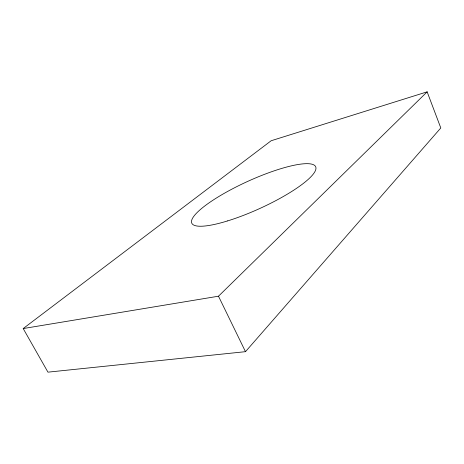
<?xml version="1.0" encoding="UTF-8"?>
<svg xmlns="http://www.w3.org/2000/svg" width="464" height="464" viewBox="0 0 464 464"><rect width="100%" height="100%" fill="white"/><g stroke="black" fill="none" stroke-linecap="round" stroke-linejoin="round"><path stroke-width="0.7" d="M245.485 351.677L440.8 127.965L427.141 91.843L271.162 140.743L23.2 328.558L47.954 372.157L245.485 351.677L218.486 296.206L427.141 91.843M23.2 328.558L218.486 296.206M227.714 220.876A68.063 14.836 -24.5 0 0 315.7 166.82A68.063 14.836 -24.5 0 0 217.773 197.165A68.063 14.836 -24.5 0 0 227.714 220.876"/></g></svg>
